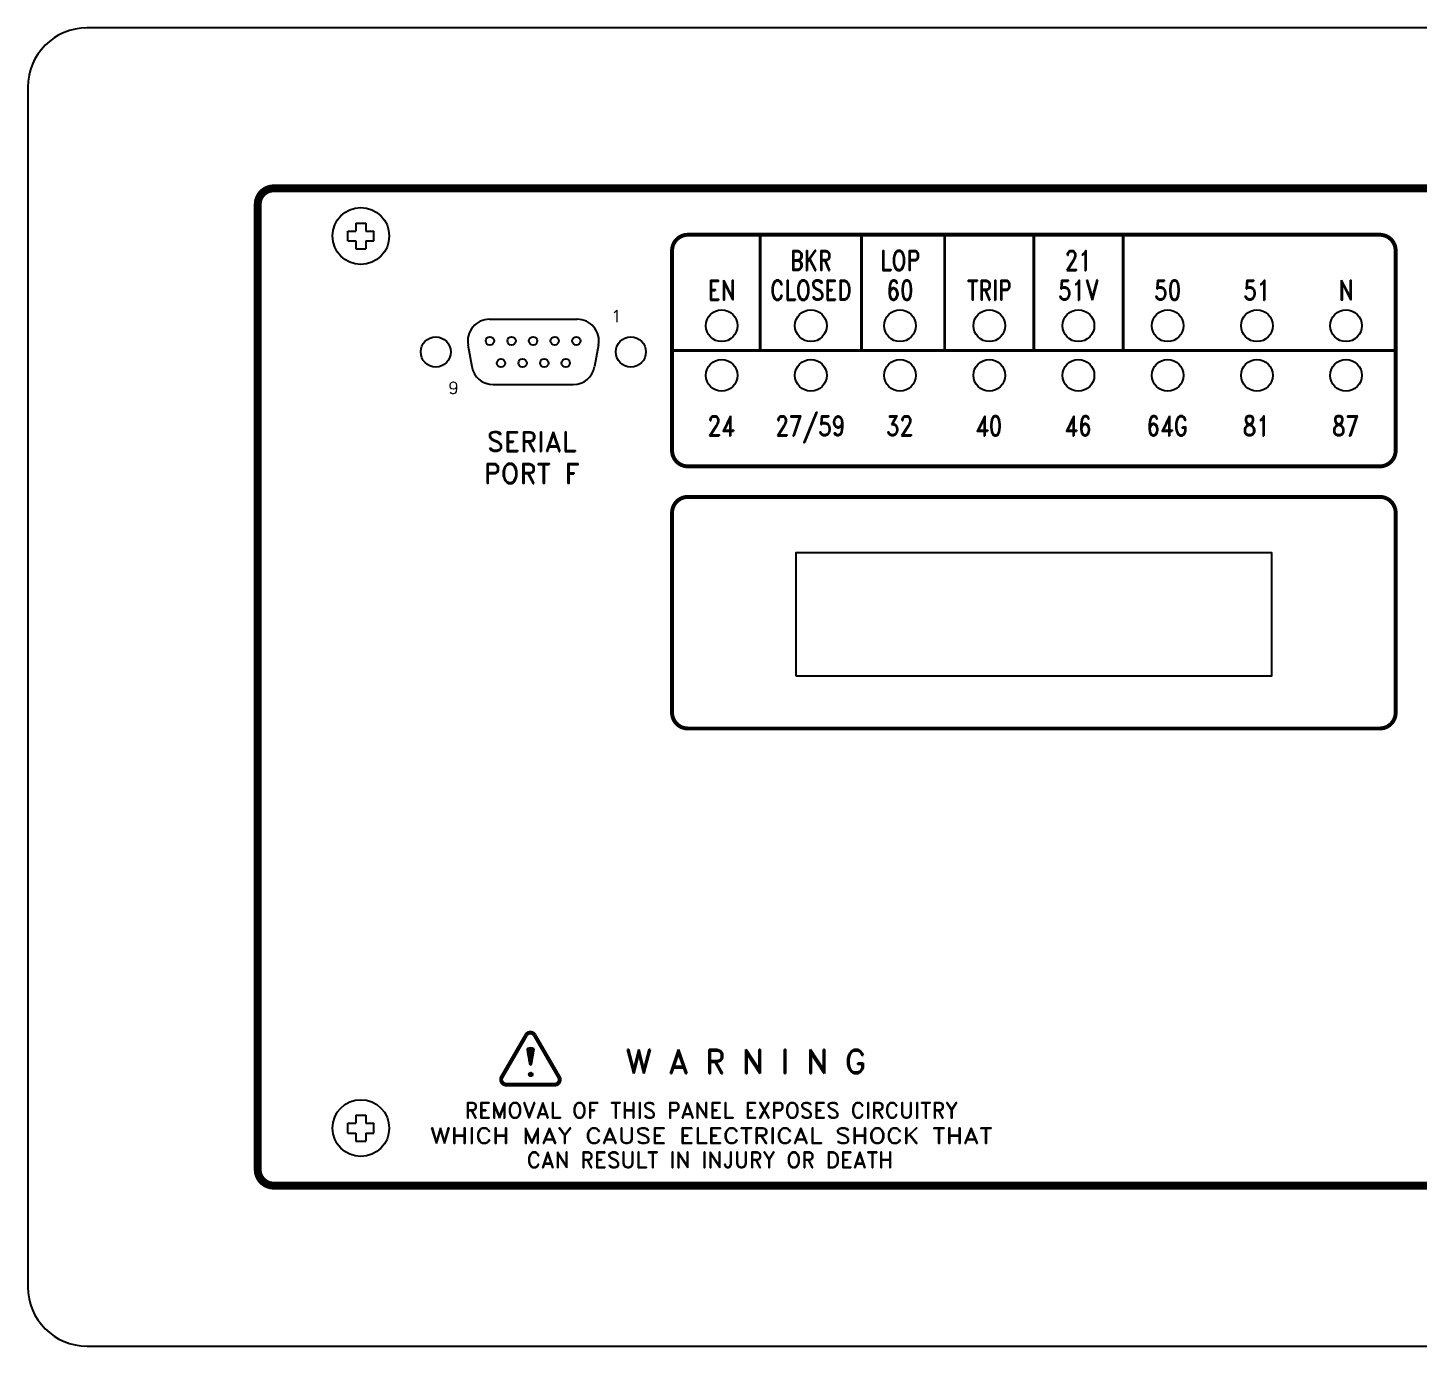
# Model space of a CAD drawing. Extents: x 1.8 to 21.6, y 5.1 to 12.1.
# Drawn here: x 1.79 to 8.81, y 5.48 to 12.13 of the extents above; entities that cross this region are included whole.
import ezdxf
from ezdxf.enums import TextEntityAlignment as Align

# ---------------------------------------------------------------- set-up
doc = ezdxf.new("R2010")
doc.units = 0
doc.header["$MEASUREMENT"] = 0
doc.layers.get('0').update_dxf_attribs({"linetype": 'CONTINUOUS'})
doc.styles.add('ROMAND', font='ROMAND', dxfattribs={"width": 0.875})
doc.styles.add('ROMANS', font='ROMANS')

msp = doc.modelspace()

# ---------------------------------------------------------------- linework, layer by layer
for p, q in [((21.2918, 12.1253), (2.0918, 12.1253)), ((1.7918, 11.8253), (1.7918, 5.7753)), ((2.0918, 5.4753), (21.2918, 5.4753))]:
    msp.add_line(p, q)
at = {"linetype": 'CONTINUOUS'}
for p, q in [((3.4067, 11.0503), (3.4067, 11.1003)), ((3.4067, 11.1003), (3.4468, 11.1003)), ((3.4468, 11.1404), (3.4468, 11.1003)), ((3.4468, 11.1404), (3.4968, 11.1404)), ((3.4968, 11.1404), (3.4968, 11.1003)), ((3.4968, 11.1003), (3.5369, 11.1003)), ((3.5369, 11.0503), (3.5369, 11.1003)), ((3.4067, 11.0503), (3.4468, 11.0503)), ((3.4468, 11.0503), (3.4468, 11.0102)), ((3.4968, 11.0503), (3.4968, 11.0102)), ((3.4968, 11.0503), (3.5369, 11.0503)), ((3.4468, 11.0102), (3.4968, 11.0102)), ((4.311, 6.9739), (4.3245, 6.8968)), ((4.3118, 6.9689), (4.3118, 6.9757)), ((4.3125, 6.9653), (4.3125, 6.9761)), ((4.3135, 6.9597), (4.3135, 6.9767)), ((4.3145, 6.954), (4.3145, 6.9772)), ((4.3155, 6.9483), (4.3155, 6.9776)), ((4.3165, 6.9427), (4.3165, 6.978)), ((4.3175, 6.937), (4.3175, 6.9784)), ((4.3185, 6.9313), (4.3185, 6.9787)), ((4.3195, 6.9256), (4.3195, 6.979)), ((4.3205, 6.92), (4.3205, 6.9793)), ((4.3215, 6.9143), (4.3215, 6.9795)), ((4.3225, 6.9086), (4.3225, 6.9797)), ((4.3235, 6.903), (4.3235, 6.9799)), ((4.3245, 6.8973), (4.3245, 6.9801)), ((4.3255, 6.8956), (4.3255, 6.9802)), ((4.3265, 6.8951), (4.3265, 6.9802)), ((4.3275, 6.8949), (4.3275, 6.9802)), ((4.3285, 6.8949), (4.3285, 6.9802)), ((4.3295, 6.8952), (4.3295, 6.9802)), ((4.3305, 6.8957), (4.3305, 6.9801)), ((4.3448, 6.9739), (4.3311, 6.8968)), ((4.3313, 6.8979), (4.3313, 6.9801)), ((4.3325, 6.9044), (4.3325, 6.9799)), ((4.3335, 6.9101), (4.3335, 6.9797)), ((4.3345, 6.9157), (4.3345, 6.9795)), ((4.3355, 6.9213), (4.3355, 6.9793)), ((4.3365, 6.927), (4.3365, 6.9791)), ((4.3375, 6.9326), (4.3375, 6.9788)), ((4.3383, 6.9374), (4.3383, 6.9786)), ((4.3395, 6.9439), (4.3395, 6.9781)), ((4.3405, 6.9496), (4.3405, 6.9776)), ((4.3415, 6.9552), (4.3415, 6.9772)), ((4.3425, 6.9609), (4.3425, 6.9769)), ((4.3433, 6.9656), (4.3433, 6.9764)), ((4.344, 6.9695), (4.344, 6.9761)), ((4.3205, 6.8416), (4.3205, 6.8506)), ((4.3215, 6.8401), (4.3215, 6.8521)), ((4.3225, 6.8391), (4.3225, 6.8531)), ((4.3235, 6.8383), (4.3235, 6.8539)), ((4.3235, 6.8383), (4.3235, 6.8538)), ((4.3246, 6.8377), (4.3246, 6.8545)), ((4.3256, 6.8372), (4.3256, 6.855)), ((4.3266, 6.8369), (4.3266, 6.8553)), ((4.3276, 6.8367), (4.3276, 6.8554)), ((4.3286, 6.8366), (4.3286, 6.8555)), ((4.3295, 6.8366), (4.3295, 6.8554)), ((4.3305, 6.8367), (4.3305, 6.8555)), ((4.3315, 6.837), (4.3315, 6.8552)), ((4.3325, 6.8373), (4.3325, 6.8549)), ((4.3335, 6.8378), (4.3335, 6.8544)), ((4.3347, 6.8385), (4.3347, 6.8537)), ((4.3355, 6.8393), (4.3355, 6.8529)), ((4.3365, 6.8404), (4.3365, 6.8517)), ((4.3375, 6.8419), (4.3375, 6.8503)), ((3.4067, 6.5503), (3.4067, 6.6003)), ((3.4067, 6.6003), (3.4468, 6.6003)), ((3.4468, 6.6404), (3.4468, 6.6003)), ((3.4468, 6.6404), (3.4968, 6.6404)), ((3.4968, 6.6404), (3.4968, 6.6003)), ((3.4968, 6.6003), (3.5369, 6.6003)), ((3.5369, 6.5503), (3.5369, 6.6003)), ((3.4067, 6.5503), (3.4468, 6.5503)), ((3.4468, 6.5503), (3.4468, 6.5102)), ((3.4968, 6.5503), (3.4968, 6.5102)), ((3.4968, 6.5503), (3.5369, 6.5503)), ((3.4468, 6.5102), (3.4968, 6.5102))]:
    msp.add_line(p, q, dxfattribs=at)
for points, const_width in [([(20.4318, 6.3653), (20.4318, 11.2353, 0.414214), (20.3518, 11.3153), (3.0318, 11.3153, 0.414214), (2.9518, 11.2353), (2.9518, 6.3653, 0.414214), (3.0318, 6.2853), (20.3518, 6.2853, 0.414214)], 0.04), ([(5.1218, 11.0814), (8.6118, 11.0814, -0.414214), (8.6918, 11.0014), (8.6918, 9.9932, -0.414214), (8.6118, 9.9132), (5.1218, 9.9132, -0.414214), (5.0418, 9.9932), (5.0418, 11.0014, -0.414214)], 0.02), ([(5.1218, 9.7592), (8.6118, 9.7592, -0.414214), (8.6918, 9.6792), (8.6918, 8.671, -0.414214), (8.6118, 8.591), (5.1218, 8.591, -0.414214), (5.0418, 8.671), (5.0418, 9.6792, -0.414214)], 0.02)]:
    msp.add_lwpolyline(points, format="xyb", close=True, dxfattribs=dict(at, const_width=const_width))
at = {"const_width": 0.015}
for points in [[(5.4868, 10.4973), (5.4868, 11.0723)], [(5.9968, 10.4973), (5.9968, 11.0723)], [(6.4168, 10.4973), (6.4168, 11.0723)], [(6.8668, 10.4973), (6.8668, 11.0723)], [(7.3168, 10.4973), (7.3168, 11.0723)]]:
    msp.add_lwpolyline(points, dxfattribs=at)
for points in [[(4.1208, 10.6553, 0.466308), (4.0125, 10.5262, 0.466308)], [(4.6711, 10.5262, 0.466308), (4.5628, 10.6553, 0.466308)], [(4.0315, 10.4162, 0.36397), (4.1398, 10.3253, 0.36397)], [(4.5428, 10.3253, 0.36397), (4.6511, 10.4162, 0.36397)]]:
    msp.add_lwpolyline(points, format="xyb")
for points in [[(4.1208, 10.6553), (4.5628, 10.6553)], [(4.0118, 10.5263), (4.0318, 10.4163)], [(4.6708, 10.5263), (4.6508, 10.4163)], [(4.1398, 10.3253), (4.5428, 10.3253)]]:
    msp.add_lwpolyline(points)
at = {"linetype": 'CONTINUOUS'}
for points, const_width in [([(5.0418, 10.4973), (8.6918, 10.4973)], 0.015), ([(4.1826, 6.8322), (4.3054, 7.0438)], 0.02), ([(4.4716, 6.8322), (4.3487, 7.0438)], 0.02), ([(4.2042, 6.7946), (4.4499, 6.7946)], 0.02)]:
    msp.add_lwpolyline(points, dxfattribs=dict(at, const_width=const_width))
msp.add_lwpolyline([(5.6667, 8.8564), (8.0667, 8.8564), (8.0667, 9.4764), (5.6667, 9.4764)], close=True)
at = {"linetype": 'CONTINUOUS', "const_width": 0.02}
for points in [[(4.3486, 7.0444, 0.575689), (4.3053, 7.0444, 0.575689)], [(4.1829, 6.8332, 0.563069), (4.2049, 6.7945, 0.563069)], [(4.4499, 6.7946, 0.578182), (4.4716, 6.8321, 0.578182)]]:
    msp.add_lwpolyline(points, format="xyb", dxfattribs=at)
for centre, radius in [((3.4718, 11.0753), 0.1432), ((5.2918, 10.6223), 0.08), ((5.7418, 10.6223), 0.08), ((6.1918, 10.6223), 0.08), ((6.6418, 10.6223), 0.08), ((7.0918, 10.6223), 0.08), ((7.5418, 10.6223), 0.08), ((7.9918, 10.6223), 0.08), ((8.4418, 10.6223), 0.08), ((3.8498, 10.4903), 0.076), ((4.1228, 10.5463), 0.021), ((4.2318, 10.5463), 0.021), ((4.3408, 10.5463), 0.021), ((4.4498, 10.5463), 0.021), ((4.5588, 10.5463), 0.021), ((4.8338, 10.4903), 0.076), ((4.1788, 10.4343), 0.021), ((4.2878, 10.4343), 0.021), ((4.3968, 10.4343), 0.021), ((4.5058, 10.4343), 0.021), ((5.2918, 10.3723), 0.08), ((5.7418, 10.3723), 0.08), ((6.1918, 10.3723), 0.08), ((6.6418, 10.3723), 0.08), ((7.0918, 10.3723), 0.08), ((7.5418, 10.3723), 0.08), ((7.9918, 10.3723), 0.08), ((8.4418, 10.3723), 0.08), ((3.4718, 6.5753), 0.1432)]:
    msp.add_circle(centre, radius)
at = {"linetype": 'CONTINUOUS'}
msp.add_circle((4.329, 6.8461), 0.00949, dxfattribs=at)
for centre, start, end in [((2.0918, 11.8253), 90, 180), ((2.0918, 5.7753), 180, 270)]:
    msp.add_arc(centre, 0.3, start, end)
for centre, radius, start, end in [((4.3132, 6.9739), 0.00229, 114.49541, 180.06965), ((4.3282, 6.9482), 0.0321, 60.12008, 119.73686), ((4.343, 6.9745), 0.00185, 340.81126, 53.76366), ((4.3265, 6.8973), 0.002, 190.0021, 236.70481), ((4.3279, 6.8993), 0.00443, 235.16113, 301.44945), ((4.3292, 6.8972), 0.002, 303.18371, 349.95683)]:
    msp.add_arc(centre, radius, start, end, dxfattribs=at)

# ---------------------------------------------------------------- texts
at = {"style": 'ROMAND', "width": 0.8}
for s, p in [('BKR', (5.7418, 10.9019)), ('LOP', (6.1919, 10.9019)), ('21', (7.0908, 10.9019)), ('EN', (5.2918, 10.7523)), ('CLOSED', (5.7418, 10.7523)), ('60', (6.1918, 10.7523)), ('TRIP', (6.6418, 10.7523)), ('51V', (7.0918, 10.7523)), ('50', (7.5418, 10.7523)), ('51', (7.9918, 10.7523)), ('N', (8.4418, 10.7523)), ('27/59', (5.7393, 10.0677)), ('24', (5.2893, 10.0677)), ('32', (6.1893, 10.0677)), ('40', (6.6393, 10.0677)), ('46', (7.0893, 10.0677)), ('64G', (7.5393, 10.0677)), ('81', (7.9893, 10.0677)), ('87', (8.4393, 10.0677))]:
    msp.add_text(s, height=0.1, dxfattribs=at).set_placement(p, align=Align.CENTER)
at = {"linetype": 'CONTINUOUS'}
for s, height, style, p in [('1', 0.06, 'ROMANS', (4.7598, 10.6405)), ('9', 0.06, 'ROMANS', (3.9396, 10.2791)), ('SERIAL', 0.1, 'ROMAND', (4.3326, 9.9882)), ('PORT F', 0.1, 'ROMAND', (4.3339, 9.8274)), ('REMOVAL OF THIS PANEL EXPOSES CIRCUITRY', 0.08, 'ROMAND', (5.2402, 6.6252)), ('CAN RESULT IN INJURY OR DEATH', 0.08, 'ROMAND', (5.2327, 6.3751))]:
    msp.add_text(s, height=height, dxfattribs=dict(at, style=style)).set_placement(p, align=Align.CENTER)
at = {"linetype": 'CONTINUOUS', "style": 'ROMAND'}
msp.add_text('W A R N I N G', height=0.12, dxfattribs=at).set_placement((4.8071, 6.8513))
at = {"linetype": 'CONTINUOUS', "style": 'ROMAND', "width": 1.020714}
msp.add_text('WHICH MAY CAUSE ELECTRICAL SHOCK THAT', height=0.08, rotation=360, dxfattribs=at).set_placement((3.8207, 6.4971), (6.6592, 6.4971), align=Align.FIT)

doc.saveas('drawing.dxf')
